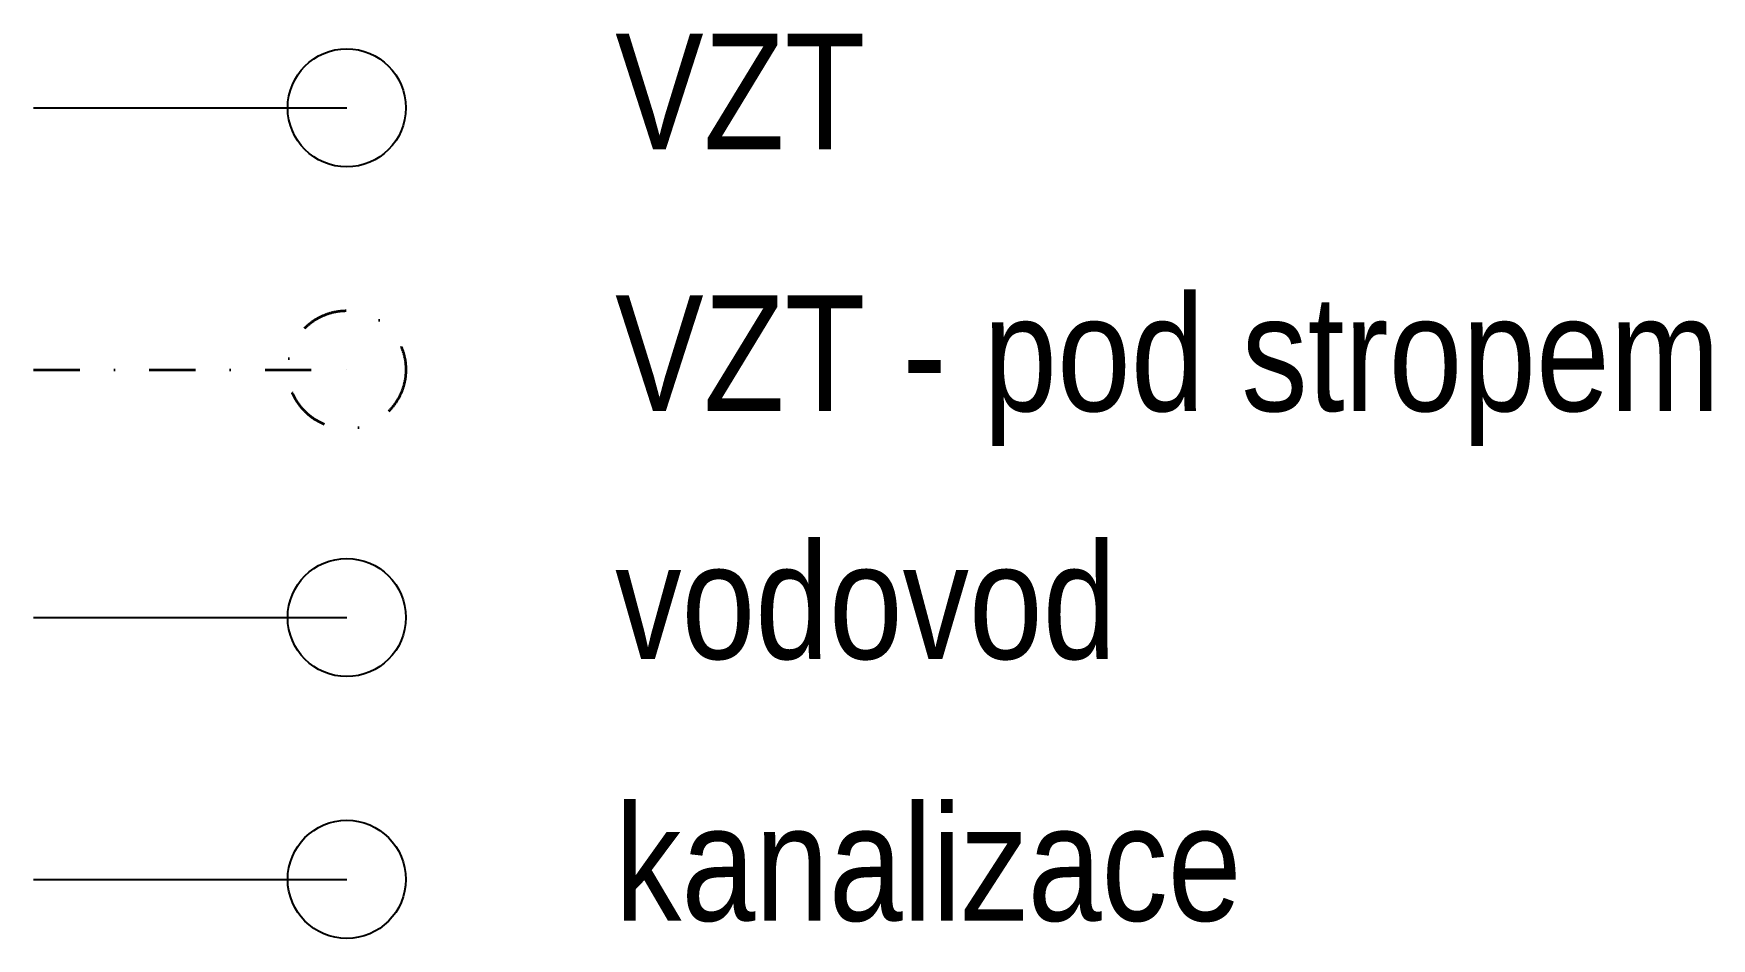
# Model space of a CAD drawing. Header units: millimetres. Extents: x -9163 to 49400, y 40309 to 58543.
# Drawn here: x 42150 to 49400, y 51587 to 55496 of the extents above; entities that cross this region are included whole.
import ezdxf

# ---------------------------------------------------------------- set-up
doc = ezdxf.new("R2010")
doc.units = ezdxf.units.MM
doc.linetypes.add('HA_DashDot_10mm-S3mm', pattern=[500, 200, -150, 0, -150])
doc.layers.add('_koo upravy', color=1, linetype='Continuous')
doc.layers.add('_VZT', color=3, linetype='Continuous', lineweight=35)
doc.styles.add('$0$GENERATED_STYLE_1', font='ARIALN.TTF')

msp = doc.modelspace()

# ---------------------------------------------------------------- linework, layer by layer
at = {"layer": '_koo upravy', "color": 3}
msp.add_lwpolyline([(42149.8, 55175.4), (43503.1, 55175.4)], dxfattribs=at)
at = {"layer": '_koo upravy', "color": 5}
msp.add_lwpolyline([(42149.8, 52973.1), (43503.1, 52973.1)], dxfattribs=at)
at = {"layer": '_koo upravy', "color": 34}
msp.add_lwpolyline([(42149.8, 51841.7), (43503.1, 51841.7)], dxfattribs=at)
at = {"layer": '_koo upravy', "color": 3}
msp.add_circle((43503.1, 55175.4), 255.2, dxfattribs=at)
at = {"layer": '_koo upravy', "color": 5}
msp.add_circle((43503.1, 52973.1), 255.2, dxfattribs=at)
at = {"layer": '_koo upravy', "color": 34}
msp.add_circle((43503.1, 51841.7), 255.2, dxfattribs=at)
at = {"layer": '_VZT', "linetype": 'HA_DashDot_10mm-S3mm'}
msp.add_lwpolyline([(42149.8, 54044), (43503.1, 54044)], dxfattribs=at)
msp.add_circle((43503.1, 54044), 255.2, dxfattribs=at)

# ---------------------------------------------------------------- texts
at = {"layer": '_koo upravy', "color": 7, "style": '$0$GENERATED_STYLE_1'}
for s, p in [('VZT', (44663.1, 54996.4)), ('VZT - pod stropem', (44663.1, 53865)), ('vodovod', (44663.1, 52794.1)), ('kanalizace', (44663.1, 51662.7))]:
    msp.add_text(s, height=500, dxfattribs=at).set_placement(p)

doc.saveas('drawing.dxf')
